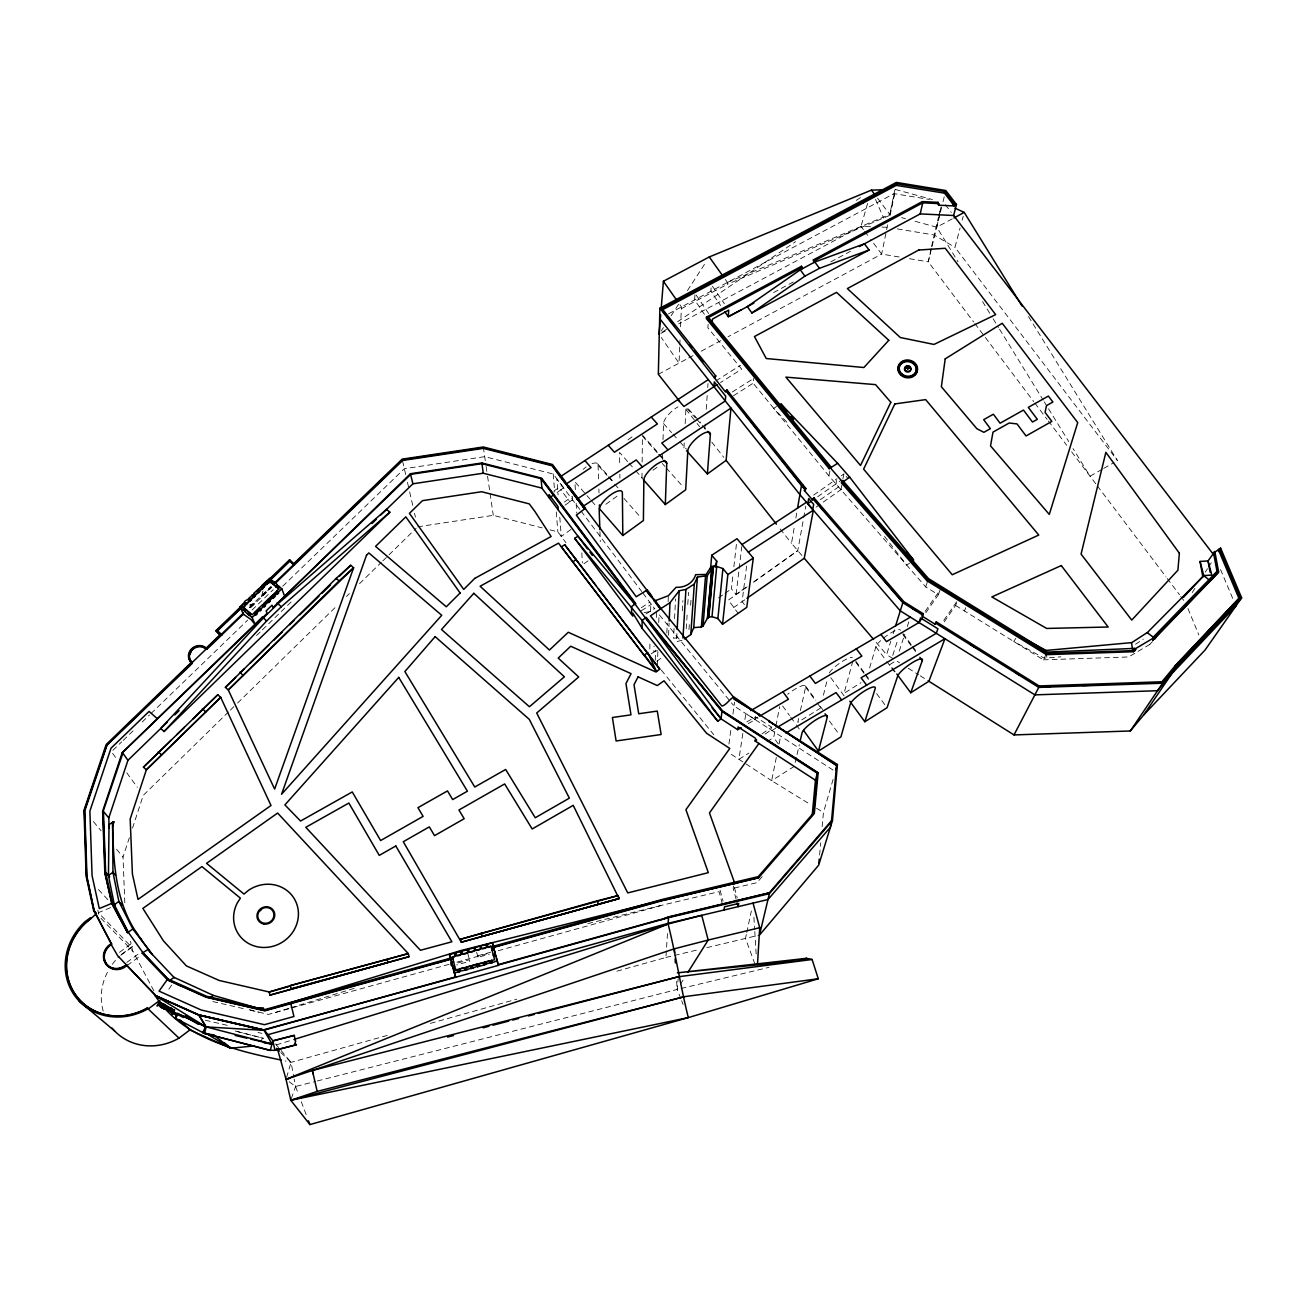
<?xml version="1.0" encoding="UTF-8"?>
<svg xmlns="http://www.w3.org/2000/svg" width="1307" height="1307" viewBox="0 0 1307 1307"><rect width="100%" height="100%" fill="white"/><g stroke="black" fill="none" stroke-linecap="round" stroke-linejoin="round"><path stroke-width="0.75" stroke-dasharray="5 3.75" d="M641.998 478.182L642.064 470.161M642.145 462.139L642.39 436.081L657.274 452.777M649.824 649.007L649.987 641.1M650.608 611.464L650.772 603.556M651.098 653.957L653.892 652.013L654.039 646.099M655.264 660.28L655.559 650.085M656.473 617.459L656.653 611.333M662.437 459.509L662.6 453.529M663.025 439.56L663.499 423.582A14.54 5.065 -42.5 0 1 677.957 406.853M657.437 665.312L657.878 651.082M658.761 622.622L659.022 614.486L730.139 701.287M666.831 633.029L667.24 623.21M668.122 601.612L668.367 595.714M679.722 346.992L679.036 363.134L661.293 337.516M679.803 344.983L680.065 338.938M680.571 326.832L681.404 306.949L679.166 303.73M668.58 635.251L669.102 623.047M674.069 628.471L673.595 638.29L680.767 637.277M674.559 618.668L675.539 599.031M683.969 447.876L684.264 441.799M685.178 423.615L685.995 407.441L695.471 417.93M676.928 633.503L676.503 641.639L682.858 640.103M694.899 294.974L694.638 299.907L704.408 314.334M682.303 610.859L682.891 600.697M686.224 628.781L687.27 612.558M687.776 604.438L688.56 592.283M616.855 971.199L665.917 957.476L667.501 933.378M708.1 324.365L707.871 327.779L741.673 369.146L720.467 382.575M711.106 287.932L710.894 291.232L720.614 305.511M688.969 629.598L689.377 623.521M690.619 605.272L691.027 599.194M704.849 429.023L705.274 423.109M706.237 409.271L707.185 395.433M707.74 387.525L708.018 383.572M681.339 308.681L727.28 284.322L727.427 282.426L725.156 279.241M819.603 855.023L820.698 842.868M822.152 826.678L823.443 812.497L833.098 779.364M680.882 998.826L677.173 989.448L678.186 978.567M925.83 612.738L938.377 594.783L925.699 586.925L828.899 475.846L753.175 383.212L753.714 378.377M745.84 587.513L736.102 594.424L731.397 588.82L732.982 574.786M733.88 566.764L736.593 542.699M736.102 594.424L738.945 570.489M739.174 568.48L741.788 546.538M746.607 566.013L742.098 601.677L744.435 604.504M728.947 744.091L731.087 728.064M732.949 714.03L734.534 702.169M742.817 733.456L738.929 759.318L748.862 753.093M744.908 719.536L745.807 713.573L833.686 770.477M748.159 723.637L755.152 719.618L755.593 716.84L771.62 727.215L771.097 729.96L763.059 735.514M801.894 555.491L791.519 543.336L794.525 525.806M795.865 518.013L796.878 512.164M736.119 899.314L733.178 888.319L733.75 884.986L737.213 897.893M753.6 582.219L797.76 550.655L803.348 519.696M803.691 517.752L805.798 506.136M778.269 743.912L773.679 737.507L775.541 727.868M775.917 725.94L779.642 706.662M828.899 475.846L830.076 469.948M776.342 757.439L771.636 780.687L809.621 804.017M779.086 743.895L780.655 736.135M887.649 224.82L881.653 254.081L728.015 336.781M894.821 189.891L889.577 215.459L727.28 284.322M890.149 215.361L895.475 189.482L932.381 199.546M835.925 483.949L836.643 480.486M842.835 479.114L843.946 473.869L847.72 478.182M840.891 489.7L842.002 484.505M746.33 934.489L745.496 938.41L755.789 966.445M746.754 932.528L751.362 910.946M939.635 213.744L936.76 227.189L958.047 261.776M940.043 211.816L941.693 204.121M931.172 248.395L928.264 261.825L973.601 321.914M931.581 246.484L938.328 217.632M798.659 718.458L797.776 722.379L820.159 708.329L821.09 704.571M800.39 710.6L805.618 687.074A15.357 3.741 -35.7 0 0 800.292 686.42A15.357 3.741 -35.7 0 0 787.631 694.327M727.427 282.426L889.789 214.43L895.475 189.482M795.211 762.422L796.584 756.508M797.041 754.531L799.312 744.68M938.802 215.704L940.681 207.993M941.595 207.486L928.264 261.825L908.839 258.59M943.033 201.654L944.389 196.083M823.41 695.21L827.119 680.212M1028.495 316.523L1117.42 460.554L954.976 247.35L960.106 227.941M962.164 220.164L963.194 216.292M852.883 660.934L844.028 693.347L861.068 682.646M867.587 203.484L860.986 226.405L678.725 323.809M261.351 1041.14L262.266 1038.003L263.475 1038.33L234.557 1030.847L262.266 1038.003M286.592 1077.442L291.053 1062.33L275.516 1043.934M869.596 667.926L875.87 646.802A15.178 3.611 -36.4 0 1 880.64 640.642M892.975 658.63L886.62 654.627L890.77 641.312M893.155 633.699L894.347 629.892M892.763 655.395L898.072 638.813M899.232 651.18L904.803 634.156M907.27 626.592L909.133 620.923M124.802 902.794L123.021 857.033L129.328 837.771M132.497 828.132L143.231 795.375L228.888 711.547M925.699 586.925L927.921 580.259M291.363 1098.566L295.562 1086.493L294.173 1079.059M938.377 594.783L940.027 590.078M944.242 621.854L955.613 605.468L957.361 600.795L942.494 622.197M964.484 610.957L965.742 607.706M262.919 591.058L261.531 597.152L262.478 595.584M171.674 985.086L166.741 992.258M955.613 605.468L1043.362 659.839L1046.515 653.631M317.307 1080.971L677.173 989.448L679.313 986.033M680.392 984.334L683.594 979.221M1043.362 659.839L1128.644 656.964L1149.719 644.449L1151.696 641.296M1192.18 592.61L1195.464 587.48M1205.299 572.107L1207.488 568.676M1208.583 566.977L1211.867 561.847M661.26 330.949L663.433 327.583M671.079 315.82L678.725 304.041M687.449 290.595L704.914 263.687M1015.849 638.371L1013.742 641.476L1044.195 658.173L1060.892 656.817M925.127 611.382L938.883 591.712M762.193 876.638L756.965 882.666L733.178 888.319M1149.719 644.449L1152.529 641.525M230.342 710.126L236.142 704.44M237.596 703.019L336.324 606.383M346.486 596.449L349.394 593.607M359.556 583.657L381.334 562.337M382.788 560.915L416.181 528.24M256.548 635.529L260.926 631.265M262.38 629.843L291.608 601.498M112.892 750.332L121.682 741.837M123.152 740.432L134.866 729.11M142.185 722.036L149.521 714.945M150.975 713.54L247.644 620.139M282.786 586.173L404.353 468.707L484.685 456.666L553.237 474.016L563.595 487.903L555.655 493.507M249.376 607.314L271.039 586.435M249.506 607.739L253.836 603.573M262.348 595.371L271.055 586.957M250.454 607.281L254.898 603.556L249.931 605.321M261.367 596.744L271.35 587.121M250.519 607.771L271.546 587.497M252.071 610.059L273.163 589.702M120.767 955.286L131.844 947.379L98.384 912.678L111.454 907.27M126.795 962.409L140.862 952.149M127.187 965.481L140.355 955.874M583.984 563.774L588.526 560.474M119.476 952.346L132.04 943.213M121.535 954.273L134.703 944.7M570.963 529.466L561.275 536.458L559.755 516.641M605.876 504.257L618.521 495.124M652.928 470.275L659.185 465.766M909.509 563.17L906.715 565.179L884.561 536.409M747.049 586.892L728.375 600.109L738.145 613.359M718.556 597.92L723.375 594.505M724.977 593.378L731.397 588.82M753.943 581.746L797.76 550.655M564.395 502.035L572.384 496.399L572.597 499.846L564.64 505.466M553.792 491.154L561.749 485.55M817.676 496.742L841.447 480.077M820.339 499.699L840.336 485.681M816.042 507.149L843.668 487.756M813.673 495.075L837.003 478.738M841.169 475.813L843.946 473.869M656.784 661.228L661.505 657.944M733.472 607.69L745.366 599.39M761.997 733.864L771.62 727.215M662.453 332.027L667.501 328.58M677.614 321.718L795.604 241.615M856.281 200.412L863.028 195.838M572.597 499.846L569.77 501.708L560.768 489.766L563.595 487.903L563.35 484.423M1135.522 644.237L1143.38 639.156M641.312 607.706L649.742 602.282M646.05 613.947L654.464 608.523M776.538 406.526L773.711 408.339L788.938 424.334M733.488 395.743L753.175 383.212M641.28 610.761L651.36 604.34M732.296 392.002L752.064 379.438M715.942 380.86L740.53 365.306M794.297 766.359L771.636 780.687L729.567 753.208M767.062 741.657L773.679 737.507M889.806 664.61L896.145 660.639L899.592 662.812M771.931 730.482L775.394 728.44M754.498 719.193L757.88 717.2M746.836 721.889L755.593 716.84M1102.03 469.36L1090.054 476.222L1073.014 448.546M1103.729 468.38L1114.005 462.515M249.751 604.929L254.718 603.164M658.336 374.276L686.927 358.902M688.707 357.938L694.066 355.047M701.206 351.207L720.86 340.621M952.215 218.873L936.76 227.189L913.283 220.818M773.564 292.556L793.235 282.002M830.795 261.857L850.465 251.303M668.4 313.892L894.053 193.632L929.31 199.416M660.868 333.35L668.008 329.527M653.892 652.013L657.421 650.51M276.332 1044.897L289.974 1040.699M275.254 1012.533L288.831 1008.367M290.775 1007.779L354.801 988.157M387.215 1035.438L291.053 1062.33L285.204 1060.974M430.395 1023.365L516.755 999.202M490.795 952.166L477.529 955.842L477.986 957.328L489.324 954.192M449.069 964.321L268.441 1014.412L248.591 1009.821M456.927 962.148L490.305 952.885M498.163 950.712L663.074 904.967L719.111 891.652L722.036 902.68M457.989 962.932L469.393 959.779L469.867 961.249L456.6 964.942M289.206 1081.722L295.562 1086.493L315.33 1081.477M587.791 923.608L663.074 904.967M681.078 988.5L769.022 967.327M665.917 957.476L699.065 949.536M706.858 947.673L759.498 935.06M644.171 612.607L650.118 611.578M417.636 526.819L493.278 515.35L542.209 527.881M870.527 226.732L860.986 226.405L863.421 229.656M881.964 227.108L887.682 227.304M897.354 228.905L934.08 234.966L954.976 247.35M899.134 256.989L881.653 254.081L870.707 239.426M212.845 1001.554L246.598 1009.363M205.297 1020.228L228.725 1025.668M257.985 1032.465L261.89 1033.363M550.035 529.89L557.86 531.884L565.98 542.781M249.147 1009.592L258.77 1012.173M901.536 217.632L905.441 218.694M816.532 808.249L823.443 812.497M908.218 668.236L918.56 674.755M920.275 675.833L928.901 681.274M755.152 719.618L734.028 706.009L731.43 702.856M280.842 1052.511L291.053 1062.33L293.83 1077.213M100.933 918.298L132.938 951.333M98.466 889.561L107.909 899.771M688.413 408.96L700.617 422.455M696.827 419.416L700.895 423.909M702.251 425.412L706.303 429.889M663.499 423.582L671.602 432.617M672.958 434.12L678.366 440.149M679.705 441.652L686.469 449.183M642.015 434.643L658.271 452.875M659.627 454.395L663.695 458.953M658.63 454.281L662.682 458.839M662.306 463.511L664.904 466.419M666.211 467.873L683.104 486.841M627.67 461.6L619.567 452.434L619.747 466.289M629.01 463.119L634.418 469.229M635.774 470.749L642.521 478.395M597.593 463.789L607.853 475.47M609.144 476.924L612.983 481.303M592.055 463.675A14.736 5.244 -41.4 0 1 598.051 465.194L607.02 475.405M608.294 476.859L613.408 482.691M614.698 484.145L618.538 488.508M623.978 498.408L640.822 517.588M590.241 499.372L574.9 481.777L575.358 489.602M591.516 500.842L596.629 506.708M876.147 642.39L886.62 654.627M93.401 821.564L101.129 830.827M116.584 849.321L123.021 857.033M661.293 670.05L713.785 734.746M685.832 409.189L695.83 421.883M697.072 423.468L699.572 426.637M711.76 442.093L723.735 457.303M780.197 528.976L791.519 543.336M945.386 204.742L951.284 212.437M974.826 323.532L1033.657 401.494M1034.883 403.111L1047.136 419.351M1048.361 420.968L1066.741 445.328M1071.642 451.83L1096.165 484.309M1097.39 485.926L1166.007 576.877M1167.233 578.495L1179.486 594.734M1180.711 596.368L1184.387 601.236M877.569 198.223L889.789 214.43M579.867 509.485L556.864 478.983L558.089 494.847M581.076 511.102L641.672 591.483M642.881 593.084L654.889 608.997M902.925 633.503L911.453 644.841M912.662 646.459L916.321 651.327M902.876 634.679L911.387 646.001M912.596 647.618L916.24 652.471M864.63 231.29L869.498 237.792M892.142 667.746L895.622 672.419M875.87 646.802L885.558 659.806M886.767 661.44L890.41 666.309M891.619 667.942L895.246 672.811M855.791 661.179L864.286 672.664M865.495 674.298L869.139 679.232M855.824 662.306L864.303 673.775M865.512 675.425L869.155 680.343M876.621 693.576L885.901 706.139M830.795 677.712L845.662 698.003M805.488 685.963L815.797 700.144M820.371 706.45L822.675 709.587M112.614 753.355L117.32 759.824M126.746 772.764L137.333 787.304M805.618 687.074L815.911 701.222M817.055 702.79L821.629 709.08M829.39 721.023L838.62 733.717M782.664 705.976L789.51 715.468M790.653 717.053L795.195 723.375M796.339 724.96L800.897 731.283M712.413 286.217L724.372 303.73M696.076 294.941L709.178 314.268M982.537 301.558L992.111 317.111M993.173 318.843L998.499 327.485M999.561 329.217L1043.215 400.122M1044.277 401.853L1047.462 407.049M1048.541 408.764L1068.767 441.635M153.867 990.853L132.562 950.63L130.471 941.236M875.51 199.416L883.63 218.008M1220.526 569.493L1232.828 598.704M1187.949 608.523L1198.846 634.941M681.633 1000.705L683.104 1004.462M295.562 1086.493L298.437 1094.122M301.296 1101.736L306.328 1115.051M720.092 890.198L723.049 901.275M476.614 952.133L477.986 957.328M467.628 952.999L469.867 961.249M402.605 461.061L405.676 474.523M407.457 482.267L409.222 490.011M409.663 491.955L412.767 505.515M414.531 513.259L415.43 517.131M97.829 910.129L98.711 914.116M483.28 446.994L485.845 464.491M486.122 466.436L487.266 474.261M487.56 476.222L493.278 515.35M1046.286 652.356L1046.923 658.091M553.237 474.016L554.674 491.971M556.259 511.936L557.86 531.884M676.634 981.312L677.173 989.448M753.91 917.334L754.662 929.522M754.793 931.564L756.149 953.914M576.158 503.293L576.73 513.063M581.811 552.861L582.367 562.876M598.051 465.194L598.606 481.058M598.867 488.998L599.014 492.951M599.946 531.639L600.289 541.653M619.845 474.196L619.894 478.15M103.22 1011.112A55.221 51.006 -40.5 0 1 108.22 970.742M112.32 964.321A55.221 51.006 -40.5 0 1 119.443 956.25M583.183 469.344A14.736 5.244 -41.4 0 1 586.19 466.958M628.014 439.953A14.638 5.163 -42 0 1 633.96 435.705M829.275 672.942A15.259 3.676 -36 0 1 840.728 662.453A15.259 3.676 -36 0 1 852.474 657.356M883.483 638.159A15.178 3.611 -36.4 0 1 900.49 630.252"/><path stroke-width="1.5" d="M741.183 727.672L737.703 729.682L721.056 718.866L541.049 478.705L541.915 488.115L587.497 548.94M492.804 947.657L663.58 900.327L758.632 877.749L814.326 813.558L818.149 772.894L722.493 710.812L645.462 617.672L721.954 711.351L721.056 718.866L717.755 721.235L642.064 628.275L632.882 613.13L632.882 616.136L631.591 614.437L631.591 606.628L635.643 603.491L541.523 478.117L481.875 462.988L410.431 473.722L277.427 603.311L281.315 606.726L389.862 512.164L386.562 509.371L277.966 603.785L263.246 618.048L160.745 728.473L164.061 731.512L389.862 512.164M260.256 1008.432L257.152 1007.975L263.524 1008.334L262.38 1009.478L213.302 995.379L174.011 977.358L169.436 980.707L143.149 952.966L128.282 932.283L114.313 904.705L108.448 875.51L109.02 824.537L113.807 821.776L112.598 824.929M642.064 628.275L642.145 620.58L574.639 538.353L577.988 536.246L634.99 604.455M644.4 655.64L561.389 546.898L564.722 544.758L659.79 669.168L655.82 671.961L568.267 632.261L549.446 650.036L480.126 586.239L558.53 543.157L656.49 671.488L647.766 652.667L644.4 654.905L656.49 671.488M717.755 721.235L642.145 620.58L645.462 617.672M713.524 700.438L646.132 617.296M646.557 590.388C652.438 600.321 654.725 598.59 647.21 590.029L646.54 590.993L661.015 608.752L654.35 599.488L653.712 600.485L654.35 599.488M647.21 590.029L636.248 596.744L576.354 515.138L585.503 508.26L568.463 485.665L567.875 486.727L568.463 485.665M1213.909 555.099L953.636 215.508L956.479 204.447L945.762 190.512L896.357 182.425L659.888 308.207L658.336 374.276L679.575 401.249M658.646 607.02L653.729 599.897M658.663 606.432L660.362 609.127L650.478 615.826L721.807 705.992C726.349 706.139 734.093 692.563 734.436 699.408L759.383 714.635L734.028 697.088M582.677 506.626L730.972 408.111L726.12 460.342L707.381 473.967L710.371 434.381A14.622 4.852 -42.4 0 0 699.523 435.901A14.622 4.852 -42.4 0 0 687.825 450.686L685.701 489.766L665.328 504.567L666.733 463.397L664.038 460.358M669.2 621.021L669.985 602.723L679.199 590.78L685.93 589.424L694.311 584.017L697.432 577.04L707.218 575.733L713.377 566.781L716.71 566.437L722.918 568.561L727.852 574.541L722.559 624.256L746.771 607.33L753.306 558.073L737.034 538.696L711.727 555.246L710.502 569.427M483.508 962.851L478.721 963.684L479.424 966.232L477.496 966.772L477.431 963.945L472.203 965.399L472.922 968.046L471.01 968.569L470.977 965.84L466.354 967.131L467.04 969.68L465.504 970.104L464.018 967.637L459.607 968.863L459.688 971.722L458.479 972.049L457.401 969.598L455.718 970.072L494.585 959.763L490.975 946.203L488.05 947.51L487.282 944.144L492.363 942.723L493.621 947.428M471.01 968.569L470.977 965.84M477.496 966.772L477.431 963.945M459.688 971.722L459.607 968.863M454.754 956.234C454.689 950.99 456.339 958.75 452.32 956.904L455.882 970.513M660.329 919.948L668.302 916.893L768.908 892.942L670.246 916.828M677.157 629.435L679.199 590.78M663.58 900.327L758.632 877.749M682.973 638.077L685.93 589.424M757.537 963.831L759.71 927.709L753.044 903.104M802.057 268.866L801.485 266.252L706.45 317.127L706.352 318.598L829.21 468.674L837.624 463.315L849.697 477.186L913.707 560.164L906.976 552.485M267.739 1034.736L668.155 923.33L668.53 917.677L769.382 893.661L832.461 820.6L837.428 764.53L769.137 721.268L836.447 765.379L769.137 721.268M712.119 323.956L712.462 319.104L728.718 310.102L728.309 316.817L753.894 303.093M684.443 638.992L690.782 634.565L694.311 584.017M690.782 634.565L693.739 627.638L697.432 577.04M896.798 673.987L910.75 692.743L928.901 681.274L1014.003 734.926L1130.326 730.972L1143.723 714.929L1205.07 650.02L1241.65 597.822L1220.64 548.139L1219.366 548.875L1239.886 597.413L1175.548 665.296L1161.024 682.858L1161.76 681.78L1039.13 685.93L936.286 621.871L935.06 624.191L922.219 616.185L923.265 613.767L903.872 601.677L813.951 497.836L812.448 499.846L804.409 490.55L805.815 488.442L726.888 389.894L725.516 391.986L659.888 308.207M677.81 399.632L683.953 406.461L713.949 386.709L714.308 381.889L725.695 396.184L725.287 400.955L661.799 442.991L667.779 449.706M956.479 204.447L954.747 204.366L944.879 191.525L896.618 183.748L661.979 308.583L715.795 376.008L714.439 378.099M659.071 334.314L660.672 314.66M661.162 308.762L663.401 281.25L709.276 256.956L871.442 190.119L885.46 189.744M693.739 627.638L701.353 627.001L705.486 576.632M701.353 627.001L703.003 626.069L707.218 575.733M726.888 389.894L729.29 394.469M711.858 567.99L707.414 618.358L708.851 617.133L713.377 566.781M703.003 626.069L707.544 618.113L711.988 567.761M707.544 618.113L708.672 617.149L713.165 566.813M830.958 821.188L830.435 827.151L767.977 899.543L668.155 923.33M836.594 764.889L831.53 820.731L768.81 893.367M818.868 863.126L819.228 859.075M716.138 567.189L716.71 561.144L711.727 555.246M812.202 815.47L815.454 780.23L817.316 773.254L721.954 711.351M817.316 773.254L813.673 812.774L758.256 876.621L663.401 899.134L492.494 946.497M708.672 617.149L712.005 616.675L716.71 566.437M722.559 624.256L717.886 618.57L722.918 568.561M295.235 1040.307L294.287 1035.258L272.853 1040.78L270.255 1050.485L204.513 1033.461L175.285 1018.12L177.719 1013.399L206.212 1026.91L271.921 1043.934L264.047 1030.341L199.007 1015.261L155.141 995.493L199.301 1014.967L264.275 1030.047L199.301 1014.967M734.436 699.408L733.358 697.481M908.316 366.597L908.398 366.646A3.169 2.777 10 0 0 906.797 366.548L907.368 368.411L909.28 368.247M801.273 267.788L801.485 266.252M737.703 729.682L738.096 726.937L755.593 738.308L755.136 741.004L815.454 780.23M813.411 259.881L813.967 262.478L813.411 259.881L922.317 201.588L938.034 202.34L938.622 205.199L954.339 205.951L954.747 204.366M295.284 1042.038L294.941 1043.705L296.411 1044.816L275.107 1050.338L270.092 1050.273L204.3 1033.265L202.618 1032.693L205.656 1026.73L199.007 1015.261L206.408 1027.122M723.996 910.015L724.519 906.813L738.7 903.431L738.096 906.666L737.115 902.99M295.088 1043.787L295.888 1044.277M758.942 715.256L759.465 714.112M797.548 508.276L801.452 485.583L725.646 390.581M802.416 486.09L802.645 484.783M804.409 490.55L805.815 488.442M807.726 503.718L808.674 498.571L813.689 504.371L812.725 509.485L807.742 503.701L811.043 501.382M863.306 202.912L863.584 201.327M769.039 721.791L769.562 720.647M113.006 823.867L112.81 826.236L113.807 821.776M812.448 499.846L813.951 497.836M747 598.247L804.262 558.269L813.346 510.204L748.356 552.142M829.21 468.674L830.729 466.648L708.541 317.503L802.269 267.331M849.697 477.186L842.705 482.103L830.468 467.971L830.729 466.648M661.93 310.069L896.275 185.365L896.618 183.748M841.447 482.806L842.982 480.78L928.476 578.576L1047.299 652.079L1134.737 648.386L1135.652 649.628L1133.316 651.736L1046.384 654.66L927.055 580.814L841.447 482.806L842.982 480.78M716.71 561.144L715.795 565.343L711.122 566.715L706.107 574.476L695.667 574.688C693.069 583.232 684.754 587.84 676.111 587.268L668.367 595.714L655.232 600.697M859.402 246.517L920.21 213.907L922.742 202.83L939.014 203.614M800.211 740.742L802.041 732.868A15.439 3.513 -35.6 0 1 815.944 719.814A15.439 3.513 -35.6 0 1 827.331 716.955L825.044 713.802M294.255 1035.52L273 1040.944L272.101 1044.097L264.145 1042.855M769.382 893.661L759.498 935.06L818.688 865.152L832.461 820.6M938.034 202.34L938.622 205.199M954.339 205.951L944.487 193.142L944.879 191.525M953.358 204.693L953.767 203.091M803.527 730.352L818.476 751.084L827.331 716.955M818.149 772.894L724.143 712.446M835.892 769.807L837.428 764.53M849.811 701.238L864.842 721.758L875.2 688.528A15.341 3.447 -36 0 0 864.286 691.142A15.341 3.447 -36 0 0 850.236 704.244L840.924 736.887L818.476 751.084M895.54 626.086L902.843 602.707L812.676 498.555M111.552 943.523L108.465 946.252A13.838 12.694 -38.6 0 0 106.145 963.586A13.838 12.694 -38.6 0 0 123.234 966.625L127.008 964.974L123.43 967A14.312 13.119 -38.6 0 1 104.87 962.409A14.312 13.119 -38.6 0 1 111.177 943.736L94.022 910.227L86.572 876.164L84.416 810.34L106.88 744.892L243.608 612.885M109.151 828.017L108.775 817.937L127.939 760.298L167.394 722.019M927.055 580.814L927.447 579.605L841.724 481.499M137.627 934.129L132.84 928.967L152.38 954.6L139.735 937.625L141.613 939.668C114.951 906.388 113.333 862.734 112.582 822.021L112.957 872.275L118.855 901.438L132.84 928.967L127.547 932.708L111.569 902.892L104.821 872.504L102.632 811.288L122.155 752.816L262.446 616.986L263.246 618.048M103.89 836.219L103.008 811.745L122.858 753.175L127.939 760.298M94.022 910.227L86.965 876.589L84.808 810.814L106.913 745.235L192.178 663.482L190.283 660.182A9.901 8.953 -22.8 0 1 192.047 649.154A9.901 8.953 -22.8 0 1 203.843 647.112L207.127 649.056L243.331 614.143L251.173 619.665L255.306 624.73L252.088 617.541L248.902 614.731L250.47 613.359L252.12 614.796L254.244 612.754L255.96 614.845L257.169 613.669L255.208 611.725L258.329 608.703L260.207 610.728L261.269 609.699L259.211 607.902L262.446 604.765L264.275 606.791L265.403 605.713L263.573 603.703L267.053 600.354L268.687 602.543L270.239 601.04L268.098 599.358L271.562 596.025L273.359 598.018L274.748 596.678L272.885 594.832L275.973 591.859L277.509 593.999L278.505 593.051L277.182 590.584L278.865 588.967L277.541 587.807L278.963 586.337L281.806 588.82L284.583 596.057M880.902 634.418L886.489 641.623L918.984 622.524L920.536 617.95L937.92 628.781L936.269 633.323L861.052 677.794L866.655 685.146M922.219 616.185L923.265 613.767M935.06 624.191L936.286 621.871M910.75 692.743L922.317 660.558L919.883 657.323M928.901 681.274L944.945 638.731L785.883 733.047M909.427 368.329C910.685 364.653 903.872 366.81 907.564 368.933M1045.224 652.111L1046.074 650.445L1131.748 642.619L1147.562 632.359L1203.796 575.619L1211.801 575.064L1208.027 560.915L1214.84 551.554L1218.63 571.943L1217.83 573.152L1152.921 640.087L1152.725 637.734L1216.997 571.404L1213.451 552.355M205.101 1028.429L205.656 1026.73L155.141 995.493C181.575 1037.905 235.423 1050.648 281.315 1060.075M1046.384 654.66L1046.94 653.549L1134.002 650.608L1135.652 649.628M169.747 1010.817L170.972 1008.138M171.201 1008.351C167.018 1016.127 169.926 1002.224 168.015 1009.984M171.887 1008.628L170.711 1011.536L171.985 1008.743L171.086 1008.236M171.299 1012.321L172.9 1009.233L171.642 1013.529M172.426 1014.314L174.615 1010.099L173.815 1009.723L171.658 1013.546L173.929 1009.837M159.699 1005.72C163.342 999.349 157.232 1006.047 161.235 1007.534M160.385 1006.325C163.163 998.662 161.562 1009.314 158.441 1005.05M162.983 1003.923L160.924 1007.191L162.346 1007.86M161.153 1007.419L162.869 1003.809M161.986 1007.762L163.783 1004.299M163.44 1004.609C169.502 1005.491 166.381 1011.683 162.231 1007.746L163.898 1004.413L165.499 1005.181M157.984 1005.23L157.02 1005.998L159.193 1001.832L164.584 1004.691L162.836 1008.04L163.653 1008.563M163.065 1008.269L164.698 1004.789M163.898 1008.596L165.221 1005.704L163.783 1008.481M166.414 1005.671L164.813 1008.743L166.806 1009.363M165.041 1008.971L166.528 1005.786L167.427 1006.276L165.956 1009.118M166.855 1009.314L168.064 1007.632M168.342 1006.766C163.065 1012.157 173.847 1009.478 168.456 1006.88M168.717 1010.229L170.057 1007.648M158.621 1005.197L159.307 1001.946M1038.559 687.008L1039.13 685.93M1014.003 734.926L1038.771 687.4L1162.626 683.218L1176.79 666.276L1241.65 597.822M1131.519 642.995L1132.728 650.298L1153.967 637.702L1175.026 616.365M1134.737 648.386L1134.966 650.755M1133.316 651.736L1134.002 650.608M1147.334 632.751L1153.967 637.702M687.874 972.408L708.198 940.043L759.71 927.709M1152.921 640.087L1218.63 571.943M1155.029 638.845L1155.747 637.718M1214.84 551.554L1214.056 552.779L1219.366 548.875M1218.451 551.57L1220.64 548.139M1183.505 597.25L1203.796 575.619L1200.038 561.455L1208.027 560.915L1210.119 572.254M1213.697 576.452L1216.997 571.404M1130.326 730.972L1162.626 683.218M1143.723 714.929L1176.79 666.276M1174.797 666.39L1239.886 597.413M918.984 622.524L922.415 617.623M755.642 741.347L756.639 739.974L755.136 741.004M758.926 743.471L709.456 812.938L734.91 883.744M244.899 611.153L246.239 609.585L249.898 613.277L247.954 614.323L239.998 606.84L243.51 603.475L245.324 605.533L243.51 603.475M906.78 366.499C912.253 364.914 906.568 371.253 908.055 367.136M908.055 367.087L907.957 368.982M164.061 731.512L266.595 621.005L281.315 606.726M1235.916 606.007L1171.595 673.922L1157.545 690.717L1034.883 694.867L900.294 610.859L799.9 494.634L659.643 318.549M143.443 767.176L217.795 694.752L220.687 697.366L271.006 805.488L138.019 899.396L132.415 874.089L130.177 819.048L146.351 769.839L220.687 697.366L146.351 769.839L143.443 767.176L171.152 740.187M225.376 687.368L336.177 578.397L350.733 565.278L353.625 567.761L274.633 789.069L228.284 689.965L225.376 687.368L235.603 677.402M278.963 586.337L277.541 587.807M277.1 584.588L276.038 586.99L277.1 584.588L274.029 581.909L272.33 583.151L272.689 584.066L274.029 581.909M1184.861 606.415L1193.275 597.887M176.968 734.518L184.271 727.411M193.011 718.899L217.795 694.752M239.998 673.138L244.376 668.857M250.225 663.172L269.226 644.661M273.604 640.397L282.377 631.853M289.68 624.73L294.059 620.466M299.907 614.78L318.908 596.27M321.832 593.427L330.589 584.883M339.297 576.403L350.733 565.278M339.068 580.896L228.284 689.965L353.625 567.761L339.068 580.896L336.177 578.397L336.438 579.197M174.713 714.929L179.092 710.681M371.989 523.503L376.367 519.238M380.745 514.991L412.898 483.802L483.247 473.216L541.915 488.115M255.96 614.845L254.571 613.473L257.642 610.5M260.207 610.728L258.688 609.503L259.211 607.902M264.275 606.791L262.772 605.549L275.222 593.525M277.509 593.999L276.251 592.528L277.182 590.584M256.825 612.885L259.864 609.928M260.943 608.931L263.949 606.023M252.088 617.541L255.633 614.127M265.076 604.961L268.36 601.775M269.928 600.305L273.049 597.283M274.47 596.008L277.231 593.329M278.195 592.3L281.806 588.82M253.689 593.525L255.077 596.123L253.689 593.525L256.842 590.486L258.688 592.643L256.842 590.486M261.939 585.52L264.308 587.235L261.939 585.52L265.942 581.664L267.331 584.311L265.942 581.664M244.621 602.658C252.447 604.929 238.152 603.736 248.052 599.358L250.127 600.893L248.052 599.358M249.261 598.002L250.993 600.06L249.261 598.002L252.414 594.963L254.195 596.972L252.414 594.963M258.231 589.392L259.554 591.826L258.231 589.392L260.959 586.761L262.723 588.754L260.959 586.761M266.84 581.06L268.866 582.84L266.84 581.06L269.732 578.282L274.388 582.824M215.867 630.709L220.687 635.545L215.867 630.709L244.213 603.426L245.112 604.275M260.763 587.497L289.55 559.772L294.287 564.559L291.396 562.059M243.854 604.242L244.883 603.246M248.314 599.946L249.572 598.737M252.741 595.682L254.064 594.407M257.218 591.368L258.541 590.111M261.269 587.48L262.331 586.451M266.334 582.595L267.151 581.811M220.507 635.153L221.667 635.039L216.962 630.529L240.439 607.935M261.237 587.905L264.063 585.177M269.732 579.72L289.55 560.638L294.206 565.081L289.55 559.772M226.258 622.132L241.828 607.151M269.814 580.177L278.44 571.878M217.256 631.118L240.7 608.523M247.954 614.323L249.229 615.45L250.797 614.078L243.298 607.461L244.964 604.749M254.702 595.257L258.312 591.777M263.916 586.304L266.955 583.379M269.977 580.324L289.795 561.242M246.827 603.23L249.866 600.289M250.666 599.341L253.885 596.237M259.243 591.107L262.429 588.036M268.572 582.089L269.716 580.978L271.202 582.759L273.13 581.729M243.298 607.461L269.716 580.978M192.292 662.927L191.786 661.995L106.177 744.533L83.991 810.324L86.148 876.245L93.614 910.391L111.798 944.373M205.771 648.501L220.23 634.581L221.667 635.039M273.915 583.641L402.523 459.786L483.214 447.697L551.995 465.08L564.885 482.757L565.474 481.711L552.469 464.491L483.28 446.994L402.164 459.149L293.895 563.546L294.206 565.081M275.63 582.987L402.687 460.456L483.312 448.366L552.044 465.749L584.883 509.273L567.826 486.057M259.848 910.946L261.416 909.476M451.895 958.979L264.847 1010.834L206.424 997.323L167.574 979.989L142.153 953.162L147.724 949.617L174.37 977.783M143.149 952.966L142.153 953.162M126.305 964.909L155.402 995.133M112.075 1028.086A55.221 51.006 -40.5 0 0 179.01 1038.134L189.956 1029.867L189.368 1029.246M159.944 1000.231L148.214 1009.004L147.479 1007.844A57.867 53.097 -38.9 0 1 75.79 995.264A57.867 53.097 -38.9 0 1 85.576 922.562L90.967 918.609L90.493 917.694L84.857 921.827A58.995 54.142 -38.9 0 0 74.875 995.967A58.995 54.142 -38.9 0 0 147.969 1008.775L179.01 1038.134M210.264 997.633L213.302 995.379M111.226 944.602L117.663 955.727L157.918 998.091M147.479 1007.844L147.707 1008.073A57.835 53.081 -38.9 0 1 76.051 995.493A57.835 53.081 -38.9 0 1 85.837 922.824L96.114 914.034M599.423 504.861L599.554 508.815L622.818 535.511L643.403 520.529L643.861 479.914A14.704 4.934 -41.9 0 1 655.444 465.145A14.704 4.934 -41.9 0 1 666.733 463.397M114.313 904.705L118.855 901.438L122.188 905.097M108.448 875.51L112.957 872.275L115.49 875.184M552.485 495.745L549.299 497.967L549.005 494.52L558.024 506.544L558.285 509.959M800.292 269.814L747.343 306.606L751.884 312.961L869.057 250.013L864.433 243.805L814.833 262.021L800.292 269.814L804.9 276.136L819.456 268.327L869.057 250.013M751.884 312.961L804.9 276.136M577.09 499.111L636.231 459.933L642.407 466.942M565.833 484.194L591.058 467.596L584.932 460.57M560.164 476.81L708.296 379.618M742.017 544.545L806.484 502.264M576.24 559.069L572.956 562.043M659.986 609.176L669.985 602.723M727.852 574.541L753.306 558.073M713.949 386.709L717.2 384.65M864.842 721.758L887.061 707.708L897.68 676.078A15.259 3.382 -36.3 0 1 911.878 662.927A15.259 3.382 -36.3 0 1 922.317 660.558M777.126 727.411L836.039 692.579L841.643 699.98M759.579 716.203L788.431 699.245L782.909 691.828M750.855 710.6L910.358 617.149M127.171 932.316L128.282 932.283M111.405 943.964L108.84 946.627A13.838 12.678 -38.6 0 0 106.521 963.945A13.838 12.678 -38.6 0 0 123.61 967M714.553 376.677L715.795 376.008M243.2 609.666L245.144 608.621L243.559 610.434M247.595 613.538L249.539 612.493M270.908 582.007L272.82 580.978M953.93 217.942L964.223 212.404L1022.074 306.116M814.196 260.943L922.742 202.83M724.928 311.85L728.179 316.621L741.379 309.808M157.853 1005.459L159.993 1002.208M277.411 1048.737L286.037 1079.321L668.106 924.016L701.728 915.325L708.198 940.043L674.428 948.768L286.037 1079.321L290.775 1100.282L309.906 1124.575L688.299 1017.614L818.28 978.763L812.104 959.485L806.615 958.309L677.369 972.833L812.104 959.485L678.366 976.754L312.357 1070.466L317.193 1091.41L290.775 1100.282L688.299 1017.614C680.571 986.54 675.899 955.058 668.106 924.016L293.879 1039.49M661.914 919.425L668.285 917.302M450.833 959.942L452.794 958.799L450.833 959.942L451.503 962.524L453.643 961.854L451.307 961.968C448.644 967.866 458.447 966.543 452.451 966.379M276.104 1007.109L460.26 950.712L661.701 900.311M438.221 962.622L449.869 959.044M460.521 939.259L597.397 900.768L618.162 895.573L619.044 898.579L461.289 942.216L403.275 841.724L429.333 826.874L434.528 835.647L464.181 818.721L458.937 809.997L504.665 783.939L532.178 828.981L573.218 805.357L619.044 898.595L461.289 942.216L460.521 939.259L618.162 895.573M291.281 989.219L290.236 985.641L408.274 953.587L290.236 985.641L269.226 991.997L269.928 995.117L409.058 956.659L408.274 953.587L277.623 813.052L206.555 863.339L244.001 894.07L248.493 890.328A33.051 30.96 -33.9 0 1 297.637 907.058A33.051 30.96 -33.9 0 1 261.89 947.412A33.051 30.96 -33.9 0 1 237.237 903.039L240.374 898.154L201.948 866.59L142.855 908.414L163.473 940.893L186.362 965.889L219.168 980.462L269.226 991.997L288.635 986.638M619.044 898.595L482.25 936.416L481.368 932.92M498.196 964.631L660.345 919.556M455.588 976.868L263.883 1030.145L198.811 1015.049L155.141 995.493L158.033 998.352M498.294 964.991L668.53 917.677M452.957 968.307L455.44 968.814L452.957 968.307L455.718 977.228L498.392 965.367L492.363 942.723M269.928 995.133L409.058 956.659M450.67 959.469L449.412 954.616L487.282 944.144M142.79 952.591L167.753 978.943L206.424 996.195L264.602 1009.641L451.552 957.835M290.726 1003.237L293.944 1016.487L264.455 1024.688L201.294 1010.033L159.062 991.147L167.231 979.629L206.114 996.98L264.569 1010.491L451.765 958.619M492.706 947.265L663.613 899.902M479.424 966.232L485.828 964.452L484.636 962.132L489.03 960.906L490.762 963.079L492.249 962.671L491.563 960.09M459.492 971.15L465.504 970.104M454.101 972.767L458.479 972.049M470.863 968.144L467.04 969.68M477.333 966.232L472.922 968.046M484.636 962.132L485.714 964.092L490.664 962.72M290.955 988.762L387.901 962.491L387.15 959.436M290.775 1100.282L684.264 996.686L818.28 978.763M286.037 1079.321L289.958 1078.291M447.582 1037.088L453.513 1035.536M483.1 1027.808L489.014 1026.256M492.951 1025.227L508.733 1021.094M512.671 1020.064L518.601 1018.529M528.453 1015.947L534.383 1014.395M538.321 1013.366L678.366 976.754M272.836 1040.764L274.944 1050.174L296.444 1044.636M317.193 1091.41L684.264 996.686M492.69 947.134L500.614 945.173M798.708 960.204L806.615 958.309M179.778 1019.836L190.103 1030.03L230.702 1048.263L254.359 1045.894M258.917 1008.481L263.524 1008.334M1044.587 686.796L1050.616 686.6M1082.735 685.505L1090.757 685.244M1120.867 684.215L1128.905 683.953M207.012 648.827L204.137 647.684A9.884 8.937 -22.8 0 0 192.358 649.726A9.884 8.937 -22.8 0 0 190.577 660.754M920.21 213.907L953.636 215.508M264.047 1030.341L206.212 1026.91L204.513 1033.461L214.446 1035.03M896.275 185.365L944.487 193.142M235.162 1035.454L246.827 1038.183M250.715 1039.098L272.101 1044.097M230.653 1001.554L236.371 1002.975M240.194 1003.939L257.348 1008.22M259.047 1008.645L262.38 1009.478M635.643 604.079L541.588 478.77L481.809 463.691L410.79 474.343L273.016 607.575L272.019 605.223L266.122 610.941L267.134 613.293L122.155 752.816M712.005 616.675L717.886 618.57M176.592 983.991L181.951 986.458M955.009 208.156L964.223 212.404M165.45 1008.22L205.656 1026.73M159.078 1002.061L160.058 1002.763M159.176 1002.208L162.738 1004.38M165.368 1008.351L183.421 1017.467M270.239 601.04L268.098 599.358M185.169 1015.817L205.852 1026.943M1046.074 650.445L1017.973 635.251L1021.388 637.359M259.538 608.67L261.269 609.699M191.23 1020.097L198.174 1024.263M165.205 1008.612L177.278 1015.915M203.124 1031.566L230.702 1048.263L224.624 1042.986M1026.485 640.512L1031.599 643.681M927.447 579.605L1046.94 653.549M911.583 607.886L916.419 610.892M970.104 644.351L975.234 647.537M1016.307 673.138L1019.738 675.278M902.843 602.707L922.611 615.025M935.485 623.047L1038.771 687.4M759.383 714.635L769.48 721.17M734.501 698.869L759.024 714.733M204.333 648.06L205.836 649.056M169.518 1010.621L171.201 1011.879M257.169 613.669L255.208 611.725M274.748 596.678L272.885 594.832M214.691 1035.863L230.702 1048.263M1203.796 575.619L1210.135 580.814M265.403 605.713L263.573 603.703M79.221 1001.162L114.608 1030.945M273.359 598.018L271.562 596.025M277.46 585.503L279.273 587.088M272.33 583.151L275.663 586.059M270.026 581.729L278.865 588.967M277.182 602.723L277.966 603.785M266.595 621.005L262.446 616.986M242.955 606.693L245.144 608.621M189.237 659.153A10.521 9.525 -22.8 0 0 191.851 663.368L191.328 662.437A10.538 9.525 -22.8 0 1 191.606 648.762A10.538 9.525 -22.8 0 1 206.294 648.011L206.833 648.501M216.962 630.529L221.389 634.467M239.867 672.174L243.118 675.49M191.328 662.437L192.064 663.253L191.786 661.995M202.438 708.623L205.738 711.956M158.261 751.639L161.611 754.972M276.48 1048.312L279.388 1051.122M175.285 1018.12L177.719 1013.399M125.995 964.582L126.91 965.514L124.051 967.621A14.279 13.103 -38.6 0 1 104.331 959.746M172.54 1014.428L171.086 1011.765M93.614 910.391L96.375 913.25M837.624 463.315L780.785 403.814L787.206 411.656M827.69 465.063L830.468 467.971M167.753 978.943L170.171 981.475M111.569 902.892L127.547 932.708M268.687 602.543L267.053 600.354M108.775 817.937L103.433 811.32L105.638 872.341L112.337 902.565L115.016 905.457M707.659 431.392L710.371 434.381M490.762 963.079L489.03 960.906M686.567 450.768L707.381 473.967M651.245 417.064L657.388 423.942L614.388 452.238L608.245 445.262M104.821 872.504L111.945 903.3L99.299 908.577L92.062 875.559L89.889 811.075L111.013 748.208L149.096 711.433L157.346 718.736M643.289 479.636L665.328 504.567M105.638 872.341L109.674 876.883M803.478 487.299L805.586 489.733M820.322 506.757L822.953 509.812M867.848 561.667L902.189 601.318M801.452 485.583L804.638 489.259M804.262 558.269L873.533 639.335M273.016 1040.976L264.014 1029.72L455.718 977.228M190.789 661.113L191.917 662.469L191.41 661.538M661.015 608.752L733.962 697.628M791.062 416.361L793.627 419.498M706.45 317.127L829.471 467.351M716.073 703.558L721.154 709.783M712.07 707.839L721.056 718.866M663.188 311.638L674.445 325.737M689.442 344.525L691.942 347.662M694.442 350.799L703.182 361.761M745.676 415.005L748.208 418.158M750.724 421.328L764.595 438.695M782.24 460.816L784.772 463.969M787.288 467.122L799.9 482.92M726.12 460.342L776.423 524.189M856.297 648.827L861.868 656.098L815.388 683.414L809.85 676.046M564.722 544.758L575.129 558.383M576.289 559.886L596.008 585.683M598.459 588.918L659.79 669.168M871.442 190.119L875.118 194.988M565.506 482.365L654.35 600.076M589.931 552.191L592.365 555.426M574.639 538.353L631.591 614.437M1152.725 637.734L1153.64 638.96M104.086 751.999L106.88 744.892M814.833 262.021L819.456 268.327M709.276 256.956L721.758 274.47M663.401 281.25L676.912 300.528M464.018 967.637L465.308 969.533M161.66 1003.531L164.519 1005.475M166.103 1006.243L169.845 1008.71M277.492 591.336L278.505 593.051M168.783 1007.86L172.508 1010.327M171.429 1009.478L174.174 1011.259L173.21 1010.556M112.337 902.565L127.906 931.891M205.346 648.125L206.277 649.448M206.294 648.011L206.784 648.958A10.521 9.525 -22.8 0 0 204.66 647.537M239.998 606.84L243.51 614.535M244.213 603.426L244.654 604.422M1218.581 550.116L1239.052 598.606M308.468 1120.769L309.906 1124.575M449.412 954.616L451.323 960.253M452.32 956.904L490.975 946.203M597.397 900.768L598.263 903.791M492.249 962.671L497.166 960.792L498.392 965.367M494.601 951.104L494.994 952.607M496.399 957.884L496.791 959.371M485.518 944.585C489.439 948.212 479.93 950.859 481.123 945.794M479.604 946.235C483.786 949.813 474.016 952.542 475.258 947.428M473.64 947.902C477.529 951.627 467.203 954.486 468.903 949.209M466.664 949.846C471.108 953.391 460.799 956.299 462.139 951.104M312.357 1070.466L313.353 1074.24M460.129 951.692C463.903 955.368 454.509 957.966 456.11 952.819M454.656 953.162L455.032 954.42M451.83 962.164L455.326 975.725M483.378 962.393L483.998 964.958M295.447 1040.307L295.66 1041.597M410.431 473.722L412.898 483.802M1200.038 561.455L1202.881 577.024M481.875 462.988L483.247 473.216M674.428 948.768L674.706 952.836M675.115 958.93L675.392 962.998M104.25 846.413L105.197 872.929M599.88 529.645L599.178 509.632A14.818 5.032 -41.4 0 1 610.63 494.896A14.818 5.032 -41.4 0 1 622.377 492.886L622.818 535.511M189.352 654.154A10.521 9.525 -22.8 0 1 194.302 648.06M189.956 654.284A9.884 8.937 -22.8 0 1 190.969 652.046M909.198 366.891A3.169 2.777 10 0 1 910.08 371.123A3.169 2.777 10 0 1 905.245 370.976A3.169 2.777 10 0 1 906.045 366.793M1179.371 553.22L1177.901 570.195L1131.748 620.09L1081.069 554.103L1105.869 452.353L1179.371 553.22M945.206 358.87L941.367 386.741L976.884 428.729L983.877 432.323L990.363 428.68L983.681 419.661L993.385 414.221L1000.084 423.223L1023.479 410.071L1032.481 422.047L1037.317 419.318L1028.315 407.359L1048.377 396.07L1052.887 402.033L1046.482 405.644L1045.077 412.408L1051.857 421.393L1026.044 435.966L1017.026 423.925L1009.184 423.011L992.993 432.111L990.526 445.899L1049.292 514.435L1077.72 422.602L1002.24 323.27L945.206 358.87M366.532 555.181L281.56 794.264L441.733 615.303L368.835 552.926L366.532 555.181M890.819 402.278L860.512 465.472L785.883 377.135L875.592 384.634L890.819 402.278M894.838 403.928L863.617 469.131L952.231 574.753L1038.771 535.053L925.666 399.615L894.838 403.928M638.077 676.846L634.009 684.721L638.715 713.753L657.274 711.09L661.146 734.518L616.103 740.987L612.411 717.51L630.987 714.847L625.955 683.561L631.085 673.66L570.734 646.23L558.203 658.091L578.707 676.961L536.703 713.018L627.752 892.91L708.329 872.668L685.914 809.67L729.796 748.437L706.581 733.292L664.021 680.8L657.29 685.571L638.077 676.846M435.133 636.64L404.876 671.553L474.768 787.026L505.662 769.464L535.249 817.757L569.346 798.152L529.302 719.373L435.133 636.64M398.733 677.402L284.893 804.9L300.561 821.025L352.253 791.944L380.615 840.548L423.109 816.385L417.946 807.677L447.484 790.915L452.679 799.574L467.416 791.192L398.733 677.402M473.82 593.296L441.472 629.533L529.433 706.744L564.379 676.814L473.82 593.296M888.793 340.294L863.894 367.512L766.229 358.526L754.466 336.536L836.529 292.36L888.793 340.294M460.113 593.002L446.291 606.791L375.566 546.375L405.824 516.869L460.113 593.002M474.784 578.38L463.724 589.408L409.418 513.357L422.455 500.663L481.63 491.726L529.27 503.881L534.808 511.315L551.129 536.507L474.784 578.38M261.237 909.215L259.668 910.685A8.267 7.744 -33.9 0 0 263.704 923.167A8.267 7.744 -33.9 0 0 273.849 913.642A8.267 7.744 -33.9 0 0 261.237 909.215M395.809 845.972L379.275 855.399L348.855 803.053L305.789 827.315L420.429 950.271L451.879 941.792L395.809 845.972M918.756 250.029L847.344 288.586L900.294 337.516L933.999 344.444L995.656 314.611L945.255 248.281L918.756 250.029M1061.284 565.572L991.85 596.923L1046.662 628.438L1108.173 627.017L1061.284 565.572M495.288 953.702L493.343 955.041L495.288 953.702M493.785 948.065L491.742 949.013L493.785 948.065M494.258 949.846L491.938 949.813L494.258 949.846M495.941 956.185L493.621 956.136L495.941 956.185M263.998 924.033A9.084 8.512 -33.9 0 0 274.339 912.253A9.084 8.512 -33.9 0 0 259.227 910.015A9.084 8.512 -33.9 0 0 263.998 924.033M900.85 375.142A9.753 8.561 10 0 0 917.057 371.776A9.753 8.561 10 0 0 905.016 360.895A9.753 8.561 10 0 0 900.85 375.142M901.013 374.439A9.77 8.561 9.9 0 0 917.253 371.057A9.77 8.561 9.9 0 0 905.196 360.193A9.77 8.561 9.9 0 0 901.013 374.439M905.604 370.453A3.169 2.777 9.9 0 0 910.881 369.358A3.169 2.777 9.9 0 0 906.976 365.829A3.169 2.777 9.9 0 0 905.604 370.453M901.569 374.505A8.708 7.646 10 0 0 916.044 371.498A8.708 7.646 10 0 0 905.31 361.794A8.708 7.646 10 0 0 901.569 374.505M901.748 373.802A8.708 7.646 9.9 0 0 916.24 370.796A8.708 7.646 9.9 0 0 905.473 361.075A8.708 7.646 9.9 0 0 901.748 373.802"/></g></svg>
